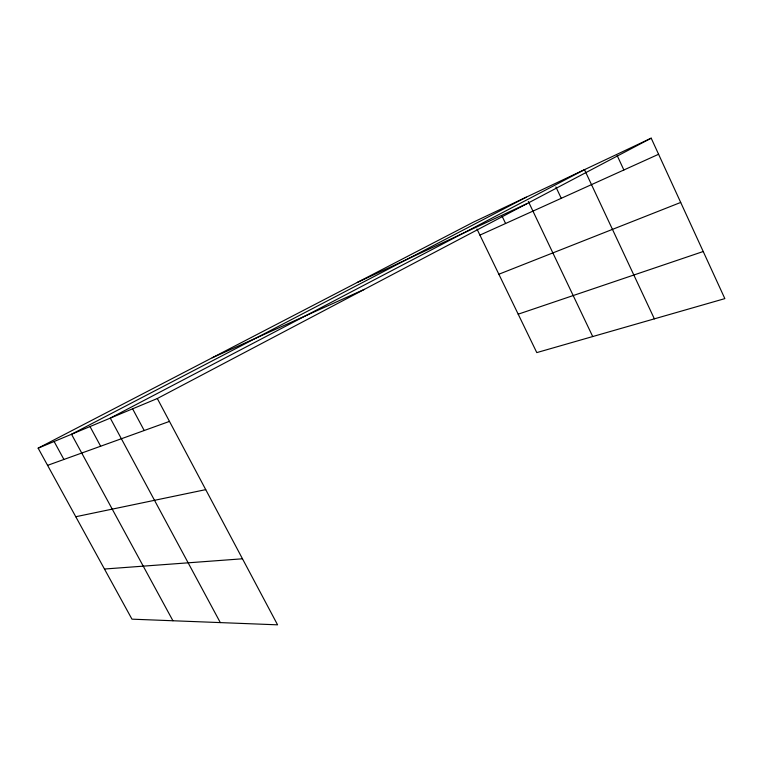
<?xml version="1.0" encoding="UTF-8"?>
<svg xmlns="http://www.w3.org/2000/svg" width="763" height="763" viewBox="0 0 763 763"><rect width="100%" height="100%" fill="white"/><g stroke="black" fill="none" stroke-linecap="round" stroke-linejoin="round"><path stroke-width="1.14" d="M157.321 398.524L277.57 624.83L131.97 619.165L38.15 448.158L157.321 398.524L651.192 138.17L724.85 298.619L536.79 352.601L476.999 229.072M526.289 197.159L71.522 434.261L172.934 620.758M38.15 448.158L473.594 222.043L651.192 138.17M357.322 282.415L527.004 203.635M479.917 235.109L658.583 154.279M212.209 357.771L364.418 289.349M498.859 274.232L680.701 202.443M47.583 465.354L169.481 421.405M518.191 314.184L703.228 251.513M75.775 516.732L205.733 489.636M104.464 569.026L242.481 558.793M54.116 441.51L63.92 459.46M90.005 426.555L100.649 446.221M220.316 622.598L110.273 418.114L584.496 169.672L654.368 318.848M132.6 408.815L144.207 430.513M502.102 216.225L505.592 223.492M528.339 201.451L592.717 336.55M555.893 186.964L561.253 198.304M617.153 155.509L623.867 169.987"/></g></svg>
